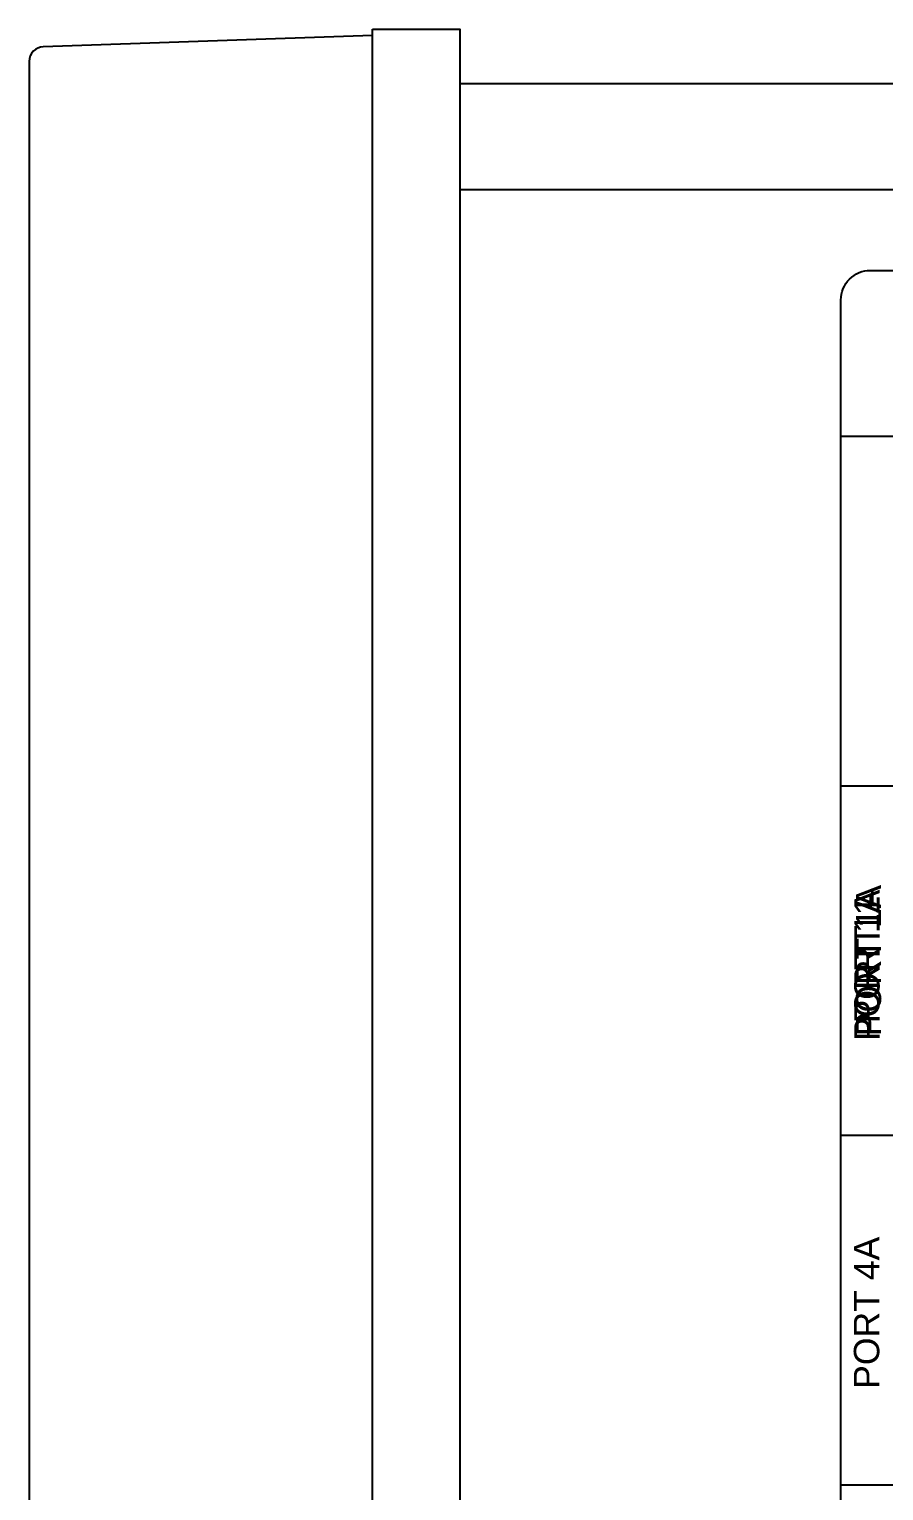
# Model space of a CAD drawing. Extents: x 0.3 to 23.7, y 0.2 to 17.5.
# Drawn here: x 8.816 to 11.128, y 5.048 to 9 of the extents above; entities that cross this region are included whole.
import ezdxf

# ---------------------------------------------------------------- set-up
doc = ezdxf.new("R2010")
doc.units = 0
doc.header["$MEASUREMENT"] = 0
for name, color, linetype in [('1_02__01___1__10-100BASE-T', 7, 'CONTINUOUS'), ('1_03__04___1__100BASE-FX_L', 7, 'CONTINUOUS'), ('1_04__06___2__10-100BASE-T', 7, 'CONTINUOUS'), ('1_05__08___2__100BASE-FX_L', 7, 'CONTINUOUS'), ('1_07__11___1__10-100BASE-T', 7, 'CONTINUOUS'), ('1_08__14___1__100BASE-FX_L', 7, 'CONTINUOUS'), ('1_09__16___2__10-100BASE-T', 7, 'CONTINUOUS'), ('1_10__18___2__100BASE-FX_L', 7, 'CONTINUOUS'), ('2_02__A-__SERIAL_COMMUNICA', 7, 'CONTINUOUS'), ('7_00_____DWG', 7, 'CONTINUOUS')]:
    doc.layers.add(name, color=color, linetype=linetype)
doc.styles.add('ARIAL', font='arial.ttf')

msp = doc.modelspace()

# ---------------------------------------------------------------- linework, layer by layer
at = {"layer": '7_00_____DWG'}
msp.add_lwpolyline([(9.7445, 8.9834), (8.8539, 8.9523, 0.404026), (8.8159, 8.9129), (8.8159, 1.5083, 0.404026), (8.8539, 1.469), (9.7445, 1.4379)], format="xyb", dxfattribs=at)
for points in [[(9.7445, 9), (9.9807, 9), (9.9807, 1.4213), (9.7445, 1.4213)], [(15.0491, 8.8524), (9.9807, 8.8524), (9.9807, 1.5689), (15.0491, 1.5689)]]:
    msp.add_lwpolyline(points, close=True, dxfattribs=at)
for points in [[(9.9807, 8.5669), (15.0491, 8.5669)], [(11.0118, 7.8997), (14.8818, 7.8997)], [(11.0118, 6.9547), (14.8818, 6.9547)], [(11.0119, 6.0097), (14.8818, 6.0097)], [(11.0119, 5.0647), (14.8818, 5.0647)]]:
    msp.add_lwpolyline(points, dxfattribs=at)
msp.add_lwpolyline([(11.0919, 8.348), (14.8018, 8.348, -0.414213), (14.8818, 8.268), (14.8818, 2.1031, -0.414212), (14.8018, 2.0231), (11.0919, 2.0231, -0.414211), (11.0119, 2.1031), (11.0119, 8.268, -0.414219)], format="xyb", close=True, dxfattribs=at)

# ---------------------------------------------------------------- texts
at = {"layer": '1_02__01___1__10-100BASE-T', "style": 'ARIAL'}
msp.add_text('PORT 1', height=0.06846, rotation=90, dxfattribs=at).set_placement((11.1163, 6.3121))
at = {"layer": '1_03__04___1__100BASE-FX_L', "style": 'ARIAL'}
msp.add_text('PORT 1A', height=0.06846, rotation=90, dxfattribs=at).set_placement((11.1163, 6.2644))
at = {"layer": '1_04__06___2__10-100BASE-T', "style": 'ARIAL'}
msp.add_text('PORT 1A', height=0.06846, rotation=90, dxfattribs=at).set_placement((11.1206, 6.2775))
at = {"layer": '1_05__08___2__100BASE-FX_L', "style": 'ARIAL'}
msp.add_text('PORT 1A', height=0.06846, rotation=90, dxfattribs=at).set_placement((11.1163, 6.2644))
at = {"layer": '1_07__11___1__10-100BASE-T', "style": 'ARIAL'}
msp.add_text('PORT 1', height=0.06846, rotation=90, dxfattribs=at).set_placement((11.1163, 6.3121))
at = {"layer": '1_08__14___1__100BASE-FX_L', "style": 'ARIAL'}
msp.add_text('PORT 1A', height=0.06846, rotation=90, dxfattribs=at).set_placement((11.1163, 6.2644))
at = {"layer": '1_09__16___2__10-100BASE-T', "style": 'ARIAL'}
msp.add_text('PORT 1A', height=0.06846, rotation=90, dxfattribs=at).set_placement((11.1206, 6.2775))
at = {"layer": '1_10__18___2__100BASE-FX_L', "style": 'ARIAL'}
msp.add_text('PORT 1A', height=0.06846, rotation=90, dxfattribs=at).set_placement((11.1163, 6.2644))
at = {"layer": '2_02__A-__SERIAL_COMMUNICA', "style": 'ARIAL'}
msp.add_text('PORT 4A', height=0.06883, rotation=90, dxfattribs=at).set_placement((11.1156, 5.3239))

doc.saveas('drawing.dxf')
